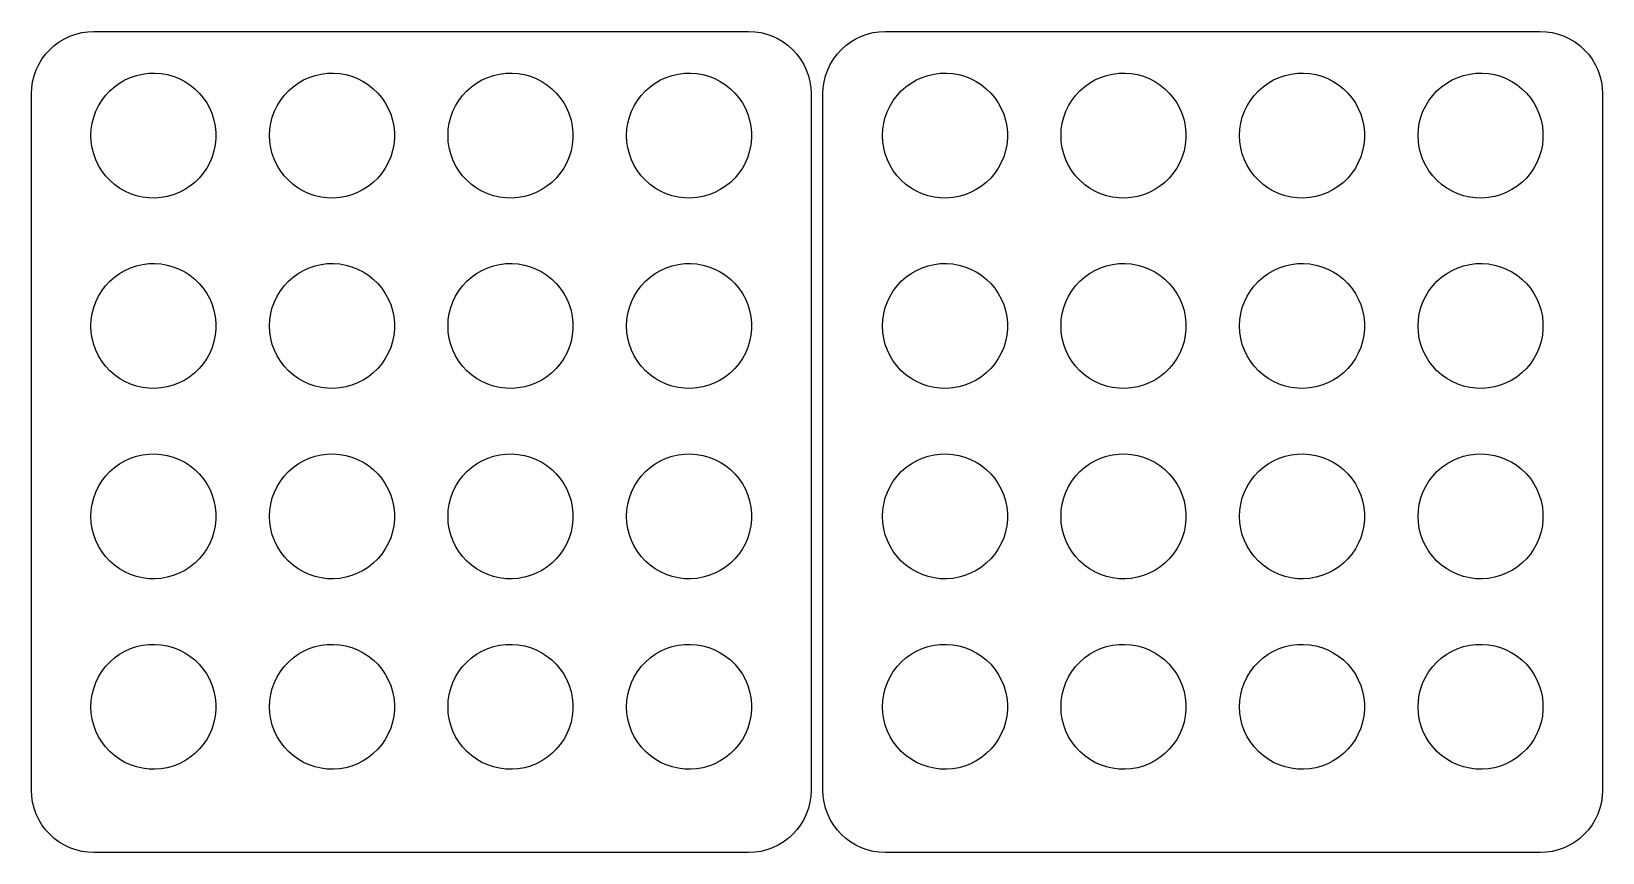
# Model space of a CAD drawing. Extents: x -199 to 199, y -34 to 34.
# Drawn here: x -132.5 to -0.5, y -34.5 to 34.5 of the extents above; entities that cross this region are included whole.
import ezdxf

# ---------------------------------------------------------------- set-up
doc = ezdxf.new("R2010")
doc.units = 0
doc.layers.get('0').update_dxf_attribs({"lineweight": 25, "true_color": 0xffffff})

msp = doc.modelspace()

# ---------------------------------------------------------------- linework, layer by layer
for points in [[(-132.5, 29.25614), (-132.47502, 29.76462), (-132.39942, 30.27429), (-132.27422, 30.77408), (-132.10065, 31.2592), (-131.88035, 31.72498), (-131.61546, 32.16692), (-131.30854, 32.58076), (-130.96252, 32.96252), (-130.58076, 33.30854), (-130.16691, 33.61547), (-129.72497, 33.88035), (-129.2592, 34.10065), (-128.77408, 34.27423), (-128.27428, 34.39942), (-127.76462, 34.47502), (-127.25614, 34.5), (-72.24386, 34.5), (-71.73538, 34.47502), (-71.22572, 34.39942), (-70.72592, 34.27423), (-70.2408, 34.10065), (-69.77503, 33.88035), (-69.33309, 33.61547), (-68.91924, 33.30854), (-68.53748, 32.96252), (-68.19146, 32.58076), (-67.88453, 32.16692), (-67.61965, 31.72498), (-67.39936, 31.2592), (-67.22577, 30.77408), (-67.10058, 30.27429), (-67.02498, 29.76462), (-67, 29.25614), (-67, -29.25614), (-67.02498, -29.76462), (-67.10058, -30.27428), (-67.22577, -30.77408), (-67.39936, -31.2592), (-67.61965, -31.72497), (-67.88453, -32.16691), (-68.19146, -32.58076), (-68.53748, -32.96252), (-68.91924, -33.30854), (-69.33309, -33.61547), (-69.77503, -33.88035), (-70.2408, -34.10064), (-70.72592, -34.27423), (-71.22572, -34.39942), (-71.73538, -34.47502), (-72.24386, -34.5), (-127.25614, -34.5), (-127.76462, -34.47502), (-128.27428, -34.39942), (-128.77408, -34.27423), (-129.2592, -34.10064), (-129.72497, -33.88035), (-130.16691, -33.61547), (-130.58076, -33.30854), (-130.96252, -32.96252), (-131.30854, -32.58076), (-131.61546, -32.16691), (-131.88035, -31.72498), (-132.10065, -31.2592), (-132.27422, -30.77408), (-132.39942, -30.27428), (-132.47502, -29.76462), (-132.5, -29.25614), (-132.5, 29.25614)], [(-66, -29.25614), (-66, 29.25614), (-65.97502, 29.76462), (-65.89942, 30.27429), (-65.77422, 30.77408), (-65.60065, 31.2592), (-65.38035, 31.72498), (-65.11546, 32.16692), (-64.80854, 32.58076), (-64.46252, 32.96252), (-64.08076, 33.30854), (-63.66691, 33.61547), (-63.22497, 33.88035), (-62.7592, 34.10065), (-62.27408, 34.27423), (-61.77428, 34.39942), (-61.26462, 34.47502), (-60.75614, 34.5), (-5.74386, 34.5), (-5.23538, 34.47502), (-4.72572, 34.39942), (-4.22592, 34.27423), (-3.7408, 34.10065), (-3.27503, 33.88035), (-2.83309, 33.61547), (-2.41924, 33.30854), (-2.03748, 32.96252), (-1.69146, 32.58076), (-1.38453, 32.16692), (-1.11965, 31.72498), (-0.89936, 31.2592), (-0.72577, 30.77408), (-0.60058, 30.27429), (-0.52498, 29.76462), (-0.5, 29.25614), (-0.5, -29.25614), (-0.52498, -29.76462), (-0.60058, -30.27428), (-0.72577, -30.77408), (-0.89936, -31.2592), (-1.11965, -31.72497), (-1.38453, -32.16691), (-1.69146, -32.58076), (-2.03748, -32.96252), (-2.41924, -33.30854), (-2.83309, -33.61547), (-3.27503, -33.88035), (-3.7408, -34.10064), (-4.22592, -34.27423), (-4.72572, -34.39942), (-5.23538, -34.47502), (-5.74386, -34.5), (-60.75614, -34.5), (-61.26462, -34.47502), (-61.77428, -34.39942), (-62.27408, -34.27423), (-62.7592, -34.10064), (-63.22497, -33.88035), (-63.66691, -33.61547), (-64.08076, -33.30854), (-64.46252, -32.96252), (-64.80854, -32.58076), (-65.11546, -32.16691), (-65.38035, -31.72498), (-65.60065, -31.2592), (-65.77422, -30.77408), (-65.89942, -30.27428), (-65.97502, -29.76462), (-66, -29.25614)], [(-127.26645, 27.29742), (-127.08748, 27.78914), (-126.8604, 28.26068), (-126.58749, 28.70727), (-126.27149, 29.12445), (-125.91557, 29.50803), (-125.52315, 29.85435), (-125.09824, 30.15986), (-124.64496, 30.42155), (-124.16792, 30.6368), (-123.67183, 30.80348), (-123.16161, 30.91993), (-122.64229, 30.98501), (-122.11914, 30.99806), (-121.59722, 30.95894), (-121.08187, 30.86807), (-120.57804, 30.72632), (-120.0908, 30.53509), (-119.62519, 30.29638), (-119.18549, 30.01239), (-118.77633, 29.6861), (-118.4017, 29.32068), (-118.0653, 28.91978), (-117.7705, 28.48739), (-117.52019, 28.02774), (-117.31689, 27.54546), (-117.16265, 27.04541), (-117.05894, 26.53239), (-117.00684, 26.01175), (-117.00684, 25.48825), (-117.05894, 24.96761), (-117.16265, 24.45459), (-117.31689, 23.95454), (-117.52019, 23.47226), (-117.7705, 23.01261), (-118.06533, 22.58017), (-118.4017, 22.17931), (-118.77638, 21.81386), (-119.18549, 21.48761), (-119.62512, 21.20365), (-120.09088, 20.96488), (-120.57801, 20.77369), (-121.08178, 20.63194), (-121.59722, 20.54105), (-122.11914, 20.50194), (-122.64229, 20.51499), (-123.16161, 20.58007), (-123.67183, 20.69652), (-124.168, 20.86323), (-124.64496, 21.07844), (-125.09817, 21.3401), (-125.52311, 21.64561), (-125.91552, 21.99192), (-126.27149, 22.37556), (-126.58752, 22.79277), (-126.86037, 23.23928), (-127.08748, 23.71086), (-127.26645, 24.20258), (-127.39559, 24.70976), (-127.4736, 25.22732), (-127.49969, 25.75), (-127.4736, 26.27268), (-127.3956, 26.79021), (-127.26645, 27.29742)], [(-109.16796, 20.86322), (-109.64499, 21.07847), (-110.09817, 21.3401), (-110.52311, 21.64561), (-110.91557, 21.99197), (-111.27149, 22.37555), (-111.58749, 22.79273), (-111.86037, 23.23928), (-112.08748, 23.71086), (-112.26645, 24.20258), (-112.39559, 24.70976), (-112.4736, 25.22732), (-112.49969, 25.75), (-112.4736, 26.27268), (-112.3956, 26.79021), (-112.26645, 27.29742), (-112.08748, 27.78914), (-111.8604, 28.26068), (-111.58749, 28.70727), (-111.27149, 29.12445), (-110.91553, 29.50808), (-110.52309, 29.85439), (-110.09824, 30.15986), (-109.64496, 30.42155), (-109.16792, 30.6368), (-108.67183, 30.80348), (-108.16163, 30.91993), (-107.64229, 30.98501), (-107.11913, 30.99806), (-106.59722, 30.95894), (-106.08187, 30.86807), (-105.57804, 30.72632), (-105.0908, 30.53509), (-104.62519, 30.29638), (-104.18549, 30.01239), (-103.77638, 29.68614), (-103.40169, 29.32068), (-103.0653, 28.91978), (-102.7705, 28.48739), (-102.52019, 28.02774), (-102.31689, 27.54546), (-102.16265, 27.04541), (-102.05894, 26.53239), (-102.00684, 26.01165), (-102.00684, 25.48835), (-102.05894, 24.96761), (-102.16265, 24.45459), (-102.31689, 23.95454), (-102.52019, 23.47226), (-102.7705, 23.01261), (-103.06533, 22.58017), (-103.40164, 22.17936), (-103.77638, 21.81386), (-104.18549, 21.48761), (-104.62512, 21.20365), (-105.09085, 20.96489), (-105.57804, 20.77368), (-106.08178, 20.63194), (-106.59722, 20.54105), (-107.11913, 20.50194), (-107.64229, 20.51499), (-108.16163, 20.58007), (-108.67183, 20.69652), (-109.16796, 20.86322)], [(-97.26645, 24.2026), (-97.39559, 24.70976), (-97.4736, 25.22732), (-97.49969, 25.75), (-97.4736, 26.27268), (-97.3956, 26.79021), (-97.26645, 27.29742), (-97.08748, 27.78914), (-96.8604, 28.26068), (-96.58749, 28.70727), (-96.27149, 29.12445), (-95.91557, 29.50803), (-95.52311, 29.85439), (-95.09821, 30.15987), (-94.64496, 30.42155), (-94.16792, 30.6368), (-93.67183, 30.80348), (-93.16161, 30.91993), (-92.64229, 30.98501), (-92.11914, 30.99806), (-91.59722, 30.95894), (-91.08187, 30.86807), (-90.57804, 30.72632), (-90.09077, 30.53508), (-89.62519, 30.29638), (-89.18549, 30.01239), (-88.77638, 29.68614), (-88.40174, 29.32073), (-88.0653, 28.91978), (-87.7705, 28.48739), (-87.52019, 28.02774), (-87.31689, 27.54546), (-87.16265, 27.04541), (-87.05895, 26.53248), (-87.00684, 26.01175), (-87.00684, 25.48825), (-87.05895, 24.96752), (-87.16265, 24.45459), (-87.31689, 23.95454), (-87.52019, 23.47226), (-87.7705, 23.01261), (-88.06533, 22.58017), (-88.40174, 22.17927), (-88.77638, 21.81386), (-89.18549, 21.48761), (-89.62512, 21.20365), (-90.09085, 20.96489), (-90.57804, 20.77368), (-91.08178, 20.63194), (-91.59722, 20.54105), (-92.11913, 20.50194), (-92.64229, 20.51499), (-93.16161, 20.58007), (-93.67183, 20.69652), (-94.16796, 20.86322), (-94.64496, 21.07844), (-95.09821, 21.34013), (-95.52311, 21.64561), (-95.91552, 21.99192), (-96.27149, 22.37556), (-96.58749, 22.79273), (-96.86037, 23.23928), (-97.08746, 23.71083), (-97.26645, 24.2026)], [(-79.168, 20.86323), (-79.64496, 21.07844), (-80.09817, 21.3401), (-80.52311, 21.64561), (-80.91552, 21.99192), (-81.27149, 22.37556), (-81.58749, 22.79273), (-81.86037, 23.23928), (-82.08748, 23.71086), (-82.26645, 24.20258), (-82.3956, 24.70978), (-82.4736, 25.22732), (-82.49969, 25.75), (-82.4736, 26.27268), (-82.3956, 26.79021), (-82.26645, 27.29742), (-82.08748, 27.78914), (-81.8604, 28.26068), (-81.58749, 28.70727), (-81.27149, 29.12445), (-80.91557, 29.50804), (-80.52316, 29.85435), (-80.09817, 30.1599), (-79.64496, 30.42155), (-79.16792, 30.6368), (-78.67183, 30.80348), (-78.16161, 30.91993), (-77.64229, 30.98501), (-77.11913, 30.99806), (-76.59722, 30.95894), (-76.08187, 30.86807), (-75.57804, 30.72632), (-75.09077, 30.53508), (-74.62519, 30.29638), (-74.18549, 30.01239), (-73.77638, 29.68614), (-73.40169, 29.32068), (-73.0653, 28.91978), (-72.7705, 28.48739), (-72.52019, 28.02774), (-72.31689, 27.54546), (-72.16265, 27.04541), (-72.05895, 26.53248), (-72.00684, 26.01175), (-72.00684, 25.48825), (-72.05895, 24.96752), (-72.16265, 24.45459), (-72.31689, 23.95454), (-72.52019, 23.47226), (-72.7705, 23.01261), (-73.06533, 22.58017), (-73.4017, 22.17931), (-73.77638, 21.81386), (-74.18549, 21.48761), (-74.62512, 21.20365), (-75.09085, 20.96489), (-75.57801, 20.77369), (-76.08178, 20.63194), (-76.59722, 20.54105), (-77.11913, 20.50194), (-77.64229, 20.51499), (-78.16161, 20.58007), (-78.67183, 20.69652), (-79.168, 20.86323)], [(-54.07801, 20.77369), (-54.58178, 20.63194), (-55.09722, 20.54105), (-55.61914, 20.50194), (-56.14229, 20.51499), (-56.66161, 20.58007), (-57.17183, 20.69652), (-57.668, 20.86323), (-58.14496, 21.07844), (-58.59817, 21.3401), (-59.02311, 21.64561), (-59.41552, 21.99192), (-59.77149, 22.37556), (-60.08752, 22.79277), (-60.36037, 23.23928), (-60.58748, 23.71086), (-60.76645, 24.20258), (-60.89559, 24.70976), (-60.9736, 25.22732), (-60.99969, 25.75), (-60.9736, 26.27268), (-60.8956, 26.79021), (-60.76645, 27.29742), (-60.58748, 27.78914), (-60.3604, 28.26068), (-60.08749, 28.70727), (-59.77149, 29.12445), (-59.41557, 29.50803), (-59.02315, 29.85435), (-58.59824, 30.15986), (-58.14496, 30.42155), (-57.66792, 30.6368), (-57.17183, 30.80348), (-56.66161, 30.91993), (-56.14229, 30.98501), (-55.61914, 30.99806), (-55.09722, 30.95894), (-54.58187, 30.86807), (-54.07804, 30.72632), (-53.5908, 30.53509), (-53.12519, 30.29638), (-52.68549, 30.01239), (-52.27633, 29.6861), (-51.9017, 29.32068), (-51.5653, 28.91978), (-51.2705, 28.48739), (-51.02019, 28.02774), (-50.81689, 27.54546), (-50.66265, 27.04541), (-50.55894, 26.53239), (-50.50684, 26.01175), (-50.50684, 25.48825), (-50.55894, 24.96761), (-50.66265, 24.45459), (-50.81689, 23.95454), (-51.02019, 23.47226), (-51.2705, 23.01261), (-51.56533, 22.58017), (-51.9017, 22.17931), (-52.27638, 21.81386), (-52.68549, 21.48761), (-53.12512, 21.20365), (-53.59088, 20.96488), (-54.07801, 20.77369)], [(-54.07801, 20.77369), (-54.58178, 20.63194), (-55.09722, 20.54105), (-55.61914, 20.50194), (-56.14229, 20.51499), (-56.66161, 20.58007), (-57.17183, 20.69652), (-57.668, 20.86323), (-58.14496, 21.07844), (-58.59817, 21.3401), (-59.02311, 21.64561), (-59.41552, 21.99192), (-59.77149, 22.37556), (-60.08752, 22.79277), (-60.36037, 23.23928), (-60.58748, 23.71086), (-60.76645, 24.20258), (-60.89559, 24.70976), (-60.9736, 25.22732), (-60.99969, 25.75), (-60.9736, 26.27268), (-60.8956, 26.79021), (-60.76645, 27.29742), (-60.58748, 27.78914), (-60.3604, 28.26068), (-60.08749, 28.70727), (-59.77149, 29.12445), (-59.41557, 29.50803), (-59.02315, 29.85435), (-58.59824, 30.15986), (-58.14496, 30.42155), (-57.66792, 30.6368), (-57.17183, 30.80348), (-56.66161, 30.91993), (-56.14229, 30.98501), (-55.61914, 30.99806), (-55.09722, 30.95894), (-54.58187, 30.86807), (-54.07804, 30.72632), (-53.5908, 30.53509), (-53.12519, 30.29638), (-52.68549, 30.01239), (-52.27633, 29.6861), (-51.9017, 29.32068), (-51.5653, 28.91978), (-51.2705, 28.48739), (-51.02019, 28.02774), (-50.81689, 27.54546), (-50.66265, 27.04541), (-50.55894, 26.53239), (-50.50684, 26.01175), (-50.50684, 25.48825), (-50.55894, 24.96761), (-50.66265, 24.45459), (-50.81689, 23.95454), (-51.02019, 23.47226), (-51.2705, 23.01261), (-51.56533, 22.58017), (-51.9017, 22.17931), (-52.27638, 21.81386), (-52.68549, 21.48761), (-53.12512, 21.20365), (-53.59088, 20.96488), (-54.07801, 20.77369)], [(-35.50684, 25.48835), (-35.55894, 24.96761), (-35.66265, 24.45459), (-35.81689, 23.95454), (-36.02019, 23.47226), (-36.2705, 23.01261), (-36.56533, 22.58017), (-36.90164, 22.17936), (-37.27638, 21.81386), (-37.68549, 21.48761), (-38.12512, 21.20365), (-38.59085, 20.96489), (-39.07804, 20.77368), (-39.58178, 20.63194), (-40.09722, 20.54105), (-40.61913, 20.50194), (-41.14229, 20.51499), (-41.66163, 20.58007), (-42.17183, 20.69652), (-42.66796, 20.86322), (-43.14499, 21.07847), (-43.59817, 21.3401), (-44.02311, 21.64561), (-44.41557, 21.99197), (-44.77149, 22.37555), (-45.08749, 22.79273), (-45.36037, 23.23928), (-45.58748, 23.71086), (-45.76645, 24.20258), (-45.89559, 24.70976), (-45.9736, 25.22732), (-45.99969, 25.75), (-45.9736, 26.27268), (-45.8956, 26.79021), (-45.76645, 27.29742), (-45.58748, 27.78914), (-45.3604, 28.26068), (-45.08749, 28.70727), (-44.77149, 29.12445), (-44.41553, 29.50808), (-44.02309, 29.85439), (-43.59824, 30.15986), (-43.14496, 30.42155), (-42.66792, 30.6368), (-42.17183, 30.80348), (-41.66163, 30.91993), (-41.14229, 30.98501), (-40.61913, 30.99806), (-40.09722, 30.95894), (-39.58187, 30.86807), (-39.07804, 30.72632), (-38.5908, 30.53509), (-38.12519, 30.29638), (-37.68549, 30.01239), (-37.27638, 29.68614), (-36.90169, 29.32068), (-36.5653, 28.91978), (-36.2705, 28.48739), (-36.02019, 28.02774), (-35.81689, 27.54546), (-35.66265, 27.04541), (-35.55894, 26.53239), (-35.50684, 26.01165), (-35.50684, 25.48835)], [(-24.58178, 20.63194), (-25.09722, 20.54105), (-25.61913, 20.50194), (-26.14229, 20.51499), (-26.66161, 20.58007), (-27.17183, 20.69652), (-27.66796, 20.86322), (-28.14496, 21.07844), (-28.59821, 21.34013), (-29.02311, 21.64561), (-29.41552, 21.99192), (-29.77149, 22.37556), (-30.08749, 22.79273), (-30.36037, 23.23928), (-30.58746, 23.71083), (-30.76645, 24.2026), (-30.89559, 24.70976), (-30.9736, 25.22732), (-30.99969, 25.75), (-30.9736, 26.27268), (-30.8956, 26.79021), (-30.76645, 27.29742), (-30.58748, 27.78914), (-30.3604, 28.26068), (-30.08749, 28.70727), (-29.77149, 29.12445), (-29.41557, 29.50803), (-29.02311, 29.85439), (-28.59821, 30.15987), (-28.14496, 30.42155), (-27.66792, 30.6368), (-27.17183, 30.80348), (-26.66161, 30.91993), (-26.14229, 30.98501), (-25.61914, 30.99806), (-25.09722, 30.95894), (-24.58187, 30.86807), (-24.07804, 30.72632), (-23.59077, 30.53508), (-23.12519, 30.29638), (-22.68549, 30.01239), (-22.27638, 29.68614), (-21.90174, 29.32073), (-21.5653, 28.91978), (-21.2705, 28.48739), (-21.02019, 28.02774), (-20.81689, 27.54546), (-20.66265, 27.04541), (-20.55895, 26.53248), (-20.50684, 26.01175), (-20.50684, 25.48825), (-20.55895, 24.96752), (-20.66265, 24.45459), (-20.81689, 23.95454), (-21.02019, 23.47226), (-21.2705, 23.01261), (-21.56533, 22.58017), (-21.90174, 22.17927), (-22.27638, 21.81386), (-22.68549, 21.48761), (-23.12512, 21.20365), (-23.59085, 20.96489), (-24.07804, 20.77368), (-24.58178, 20.63194)], [(-15.58748, 23.71086), (-15.76645, 24.20258), (-15.8956, 24.70978), (-15.9736, 25.22732), (-15.99969, 25.75), (-15.9736, 26.27268), (-15.8956, 26.79021), (-15.76645, 27.29742), (-15.58748, 27.78914), (-15.3604, 28.26068), (-15.08749, 28.70727), (-14.77149, 29.12445), (-14.41557, 29.50804), (-14.02316, 29.85435), (-13.59817, 30.1599), (-13.14496, 30.42155), (-12.66792, 30.6368), (-12.17183, 30.80348), (-11.66161, 30.91993), (-11.14229, 30.98501), (-10.61913, 30.99806), (-10.09722, 30.95894), (-9.58187, 30.86807), (-9.07804, 30.72632), (-8.59077, 30.53508), (-8.12519, 30.29638), (-7.68549, 30.01239), (-7.27638, 29.68614), (-6.90169, 29.32068), (-6.5653, 28.91978), (-6.2705, 28.48739), (-6.02019, 28.02774), (-5.81689, 27.54546), (-5.66265, 27.04541), (-5.55895, 26.53248), (-5.50684, 26.01175), (-5.50684, 25.48825), (-5.55895, 24.96752), (-5.66265, 24.45459), (-5.81689, 23.95454), (-6.02019, 23.47226), (-6.2705, 23.01261), (-6.56533, 22.58017), (-6.9017, 22.17931), (-7.27638, 21.81386), (-7.68549, 21.48761), (-8.12512, 21.20365), (-8.59085, 20.96489), (-9.07801, 20.77369), (-9.58178, 20.63194), (-10.09722, 20.54105), (-10.61913, 20.50194), (-11.14229, 20.51499), (-11.66161, 20.58007), (-12.17183, 20.69652), (-12.668, 20.86323), (-13.14496, 21.07844), (-13.59817, 21.3401), (-14.02311, 21.64561), (-14.41552, 21.99192), (-14.77149, 22.37556), (-15.08749, 22.79273), (-15.36037, 23.23928), (-15.58748, 23.71086)], [(-123.67181, 14.80348), (-123.16161, 14.91993), (-122.64229, 14.98501), (-122.11914, 14.99806), (-121.59722, 14.95894), (-121.08178, 14.86806), (-120.57801, 14.72631), (-120.09088, 14.53512), (-119.62512, 14.29635), (-119.18549, 14.01239), (-118.77633, 13.6861), (-118.4017, 13.32068), (-118.0653, 12.91978), (-117.7705, 12.48739), (-117.52019, 12.02774), (-117.31689, 11.54546), (-117.16264, 11.04538), (-117.05894, 10.53237), (-117.00684, 10.01175), (-117.00684, 9.48825), (-117.05894, 8.96763), (-117.16264, 8.45462), (-117.31689, 7.95454), (-117.52019, 7.47226), (-117.7705, 7.01261), (-118.0653, 6.58022), (-118.4017, 6.17932), (-118.77633, 5.8139), (-119.18549, 5.48761), (-119.62512, 5.20365), (-120.09088, 4.96488), (-120.57801, 4.77369), (-121.08181, 4.63194), (-121.59722, 4.54105), (-122.11914, 4.50194), (-122.64229, 4.51499), (-123.16161, 4.58007), (-123.67183, 4.69652), (-124.168, 4.86323), (-124.64496, 5.07844), (-125.09817, 5.3401), (-125.52315, 5.64565), (-125.91552, 5.99192), (-126.27149, 6.37556), (-126.58749, 6.79273), (-126.8604, 7.23932), (-127.08748, 7.71086), (-127.26645, 8.20258), (-127.39559, 8.70976), (-127.4736, 9.22732), (-127.49969, 9.75), (-127.4736, 10.27269), (-127.39559, 10.79024), (-127.26645, 11.29742), (-127.08748, 11.78914), (-126.8604, 12.26068), (-126.58749, 12.70727), (-126.27149, 13.12444), (-125.91552, 13.50808), (-125.52315, 13.85435), (-125.09817, 14.1599), (-124.64496, 14.42156), (-124.168, 14.63677), (-123.67181, 14.80348)], [(-112.26645, 11.29742), (-112.08748, 11.78914), (-111.8604, 12.26068), (-111.58749, 12.70727), (-111.27149, 13.12445), (-110.91553, 13.50808), (-110.52315, 13.85435), (-110.09817, 14.1599), (-109.64499, 14.42153), (-109.16796, 14.63678), (-108.67181, 14.80348), (-108.16163, 14.91993), (-107.64229, 14.98501), (-107.11913, 14.99806), (-106.59722, 14.95894), (-106.08178, 14.86806), (-105.57804, 14.72632), (-105.09088, 14.53512), (-104.62512, 14.29635), (-104.18549, 14.01239), (-103.77638, 13.68614), (-103.40164, 13.32064), (-103.0653, 12.91979), (-102.7705, 12.48739), (-102.52019, 12.02774), (-102.31689, 11.54546), (-102.16264, 11.04538), (-102.05894, 10.53237), (-102.00684, 10.01165), (-102.00684, 9.48835), (-102.05894, 8.96763), (-102.16264, 8.45462), (-102.31689, 7.95454), (-102.52019, 7.47226), (-102.7705, 7.01261), (-103.0653, 6.58021), (-103.40164, 6.17936), (-103.77638, 5.81386), (-104.18549, 5.48761), (-104.62512, 5.20365), (-105.09088, 4.96488), (-105.57804, 4.77368), (-106.08181, 4.63194), (-106.59722, 4.54105), (-107.11913, 4.50194), (-107.64229, 4.51499), (-108.16163, 4.58007), (-108.67183, 4.69652), (-109.16796, 4.86322), (-109.64499, 5.07847), (-110.09817, 5.3401), (-110.52315, 5.64565), (-110.91553, 5.99192), (-111.27149, 6.37555), (-111.58749, 6.79273), (-111.8604, 7.23932), (-112.08748, 7.71086), (-112.26645, 8.20258), (-112.39559, 8.70976), (-112.4736, 9.22732), (-112.49969, 9.75), (-112.4736, 10.27269), (-112.39559, 10.79024), (-112.26645, 11.29742)], [(-94.16796, 14.63678), (-93.67183, 14.80348), (-93.16163, 14.91993), (-92.64229, 14.98501), (-92.11914, 14.99806), (-91.59722, 14.95894), (-91.08178, 14.86806), (-90.57804, 14.72632), (-90.09085, 14.53511), (-89.62512, 14.29635), (-89.18549, 14.01239), (-88.77638, 13.68614), (-88.40174, 13.32073), (-88.0653, 12.91978), (-87.7705, 12.48739), (-87.52019, 12.02774), (-87.31689, 11.54546), (-87.16264, 11.04538), (-87.05895, 10.53247), (-87.00684, 10.01175), (-87.00684, 9.48825), (-87.05895, 8.96753), (-87.16264, 8.45462), (-87.31689, 7.95454), (-87.52019, 7.47226), (-87.7705, 7.01261), (-88.0653, 6.58022), (-88.40174, 6.17927), (-88.77638, 5.81386), (-89.18549, 5.48761), (-89.62512, 5.20365), (-90.09085, 4.96489), (-90.57804, 4.77368), (-91.08181, 4.63194), (-91.59722, 4.54105), (-92.11913, 4.50194), (-92.64229, 4.51499), (-93.16161, 4.58007), (-93.67183, 4.69652), (-94.16796, 4.86322), (-94.64496, 5.07844), (-95.09821, 5.34013), (-95.52311, 5.64561), (-95.91552, 5.99192), (-96.27149, 6.37556), (-96.58749, 6.79273), (-96.8604, 7.23932), (-97.08746, 7.71083), (-97.26645, 8.2026), (-97.39559, 8.70976), (-97.4736, 9.22732), (-97.49969, 9.75), (-97.4736, 10.27269), (-97.39559, 10.79024), (-97.26645, 11.2974), (-97.08746, 11.78917), (-96.8604, 12.26068), (-96.58749, 12.70727), (-96.27149, 13.12444), (-95.91552, 13.50808), (-95.52311, 13.85439), (-95.09821, 14.15987), (-94.64496, 14.42156), (-94.16796, 14.63678)], [(-82.26645, 11.29742), (-82.08748, 11.78914), (-81.8604, 12.26068), (-81.58749, 12.70727), (-81.27149, 13.12444), (-80.91552, 13.50808), (-80.52311, 13.85439), (-80.09817, 14.1599), (-79.64496, 14.42156), (-79.168, 14.63677), (-78.67183, 14.80348), (-78.16163, 14.91993), (-77.64229, 14.98501), (-77.11913, 14.99806), (-76.59722, 14.95894), (-76.08178, 14.86806), (-75.57801, 14.72631), (-75.09085, 14.53511), (-74.62512, 14.29635), (-74.18549, 14.01239), (-73.77638, 13.68614), (-73.40174, 13.32073), (-73.0653, 12.91978), (-72.7705, 12.48739), (-72.52019, 12.02774), (-72.31689, 11.54546), (-72.16264, 11.04538), (-72.05895, 10.53247), (-72.00684, 10.01175), (-72.00684, 9.48825), (-72.05895, 8.96753), (-72.16264, 8.45462), (-72.31689, 7.95454), (-72.52019, 7.47226), (-72.7705, 7.01261), (-73.0653, 6.58022), (-73.40174, 6.17927), (-73.77638, 5.81386), (-74.18549, 5.48761), (-74.62512, 5.20365), (-75.09085, 4.96489), (-75.57801, 4.77369), (-76.08181, 4.63194), (-76.59722, 4.54105), (-77.11913, 4.50194), (-77.64229, 4.51499), (-78.16161, 4.58007), (-78.67183, 4.69652), (-79.168, 4.86323), (-79.64496, 5.07844), (-80.09817, 5.3401), (-80.52311, 5.64561), (-80.91552, 5.99192), (-81.27149, 6.37556), (-81.58749, 6.79273), (-81.8604, 7.23932), (-82.08748, 7.71086), (-82.26645, 8.20258), (-82.3956, 8.70978), (-82.4736, 9.22732), (-82.49969, 9.75), (-82.4736, 10.2727), (-82.3956, 10.79022), (-82.26645, 11.29742)], [(-50.66264, 11.04538), (-50.55894, 10.53237), (-50.50684, 10.01175), (-50.50684, 9.48825), (-50.55894, 8.96763), (-50.66264, 8.45462), (-50.81689, 7.95454), (-51.02019, 7.47226), (-51.2705, 7.01261), (-51.5653, 6.58022), (-51.9017, 6.17932), (-52.27633, 5.8139), (-52.68549, 5.48761), (-53.12512, 5.20365), (-53.59088, 4.96488), (-54.07801, 4.77369), (-54.58181, 4.63194), (-55.09722, 4.54105), (-55.61914, 4.50194), (-56.14229, 4.51499), (-56.66161, 4.58007), (-57.17183, 4.69652), (-57.668, 4.86323), (-58.14496, 5.07844), (-58.59817, 5.3401), (-59.02315, 5.64565), (-59.41552, 5.99192), (-59.77149, 6.37556), (-60.08749, 6.79273), (-60.3604, 7.23932), (-60.58748, 7.71086), (-60.76645, 8.20258), (-60.89559, 8.70976), (-60.9736, 9.22732), (-60.99969, 9.75), (-60.9736, 10.27269), (-60.89559, 10.79024), (-60.76645, 11.29742), (-60.58748, 11.78914), (-60.3604, 12.26068), (-60.08749, 12.70727), (-59.77149, 13.12444), (-59.41552, 13.50808), (-59.02315, 13.85435), (-58.59817, 14.1599), (-58.14496, 14.42156), (-57.668, 14.63677), (-57.17181, 14.80348), (-56.66161, 14.91993), (-56.14229, 14.98501), (-55.61914, 14.99806), (-55.09722, 14.95894), (-54.58178, 14.86806), (-54.07801, 14.72631), (-53.59088, 14.53512), (-53.12512, 14.29635), (-52.68549, 14.01239), (-52.27633, 13.6861), (-51.9017, 13.32068), (-51.5653, 12.91978), (-51.2705, 12.48739), (-51.02019, 12.02774), (-50.81689, 11.54546), (-50.66264, 11.04538)], [(-39.07804, 14.72632), (-38.59088, 14.53512), (-38.12512, 14.29635), (-37.68549, 14.01239), (-37.27638, 13.68614), (-36.90164, 13.32064), (-36.5653, 12.91979), (-36.2705, 12.48739), (-36.02019, 12.02774), (-35.81689, 11.54546), (-35.66264, 11.04538), (-35.55894, 10.53237), (-35.50684, 10.01165), (-35.50684, 9.48835), (-35.55894, 8.96763), (-35.66264, 8.45462), (-35.81689, 7.95454), (-36.02019, 7.47226), (-36.2705, 7.01261), (-36.5653, 6.58021), (-36.90164, 6.17936), (-37.27638, 5.81386), (-37.68549, 5.48761), (-38.12512, 5.20365), (-38.59088, 4.96488), (-39.07804, 4.77368), (-39.58181, 4.63194), (-40.09722, 4.54105), (-40.61913, 4.50194), (-41.14229, 4.51499), (-41.66163, 4.58007), (-42.17183, 4.69652), (-42.66796, 4.86322), (-43.14499, 5.07847), (-43.59817, 5.3401), (-44.02315, 5.64565), (-44.41553, 5.99192), (-44.77149, 6.37555), (-45.08749, 6.79273), (-45.3604, 7.23932), (-45.58748, 7.71086), (-45.76645, 8.20258), (-45.89559, 8.70976), (-45.9736, 9.22732), (-45.99969, 9.75), (-45.9736, 10.27269), (-45.89559, 10.79024), (-45.76645, 11.29742), (-45.58748, 11.78914), (-45.3604, 12.26068), (-45.08749, 12.70727), (-44.77149, 13.12445), (-44.41553, 13.50808), (-44.02315, 13.85435), (-43.59817, 14.1599), (-43.14499, 14.42153), (-42.66796, 14.63678), (-42.17181, 14.80348), (-41.66163, 14.91993), (-41.14229, 14.98501), (-40.61913, 14.99806), (-40.09722, 14.95894), (-39.58178, 14.86806), (-39.07804, 14.72632)], [(-20.81689, 7.95454), (-21.02019, 7.47226), (-21.2705, 7.01261), (-21.5653, 6.58022), (-21.90174, 6.17927), (-22.27638, 5.81386), (-22.68549, 5.48761), (-23.12512, 5.20365), (-23.59085, 4.96489), (-24.07804, 4.77368), (-24.58181, 4.63194), (-25.09722, 4.54105), (-25.61913, 4.50194), (-26.14229, 4.51499), (-26.66161, 4.58007), (-27.17183, 4.69652), (-27.66796, 4.86322), (-28.14496, 5.07844), (-28.59821, 5.34013), (-29.02311, 5.64561), (-29.41552, 5.99192), (-29.77149, 6.37556), (-30.08749, 6.79273), (-30.3604, 7.23932), (-30.58746, 7.71083), (-30.76645, 8.2026), (-30.89559, 8.70976), (-30.9736, 9.22732), (-30.99969, 9.75), (-30.9736, 10.27269), (-30.89559, 10.79024), (-30.76645, 11.2974), (-30.58746, 11.78917), (-30.3604, 12.26068), (-30.08749, 12.70727), (-29.77149, 13.12444), (-29.41552, 13.50808), (-29.02311, 13.85439), (-28.59821, 14.15987), (-28.14496, 14.42156), (-27.66796, 14.63678), (-27.17183, 14.80348), (-26.66163, 14.91993), (-26.14229, 14.98501), (-25.61914, 14.99806), (-25.09722, 14.95894), (-24.58178, 14.86806), (-24.07804, 14.72632), (-23.59085, 14.53511), (-23.12512, 14.29635), (-22.68549, 14.01239), (-22.27638, 13.68614), (-21.90174, 13.32073), (-21.5653, 12.91978), (-21.2705, 12.48739), (-21.02019, 12.02774), (-20.81689, 11.54546), (-20.66264, 11.04538), (-20.55895, 10.53247), (-20.50684, 10.01175), (-20.50684, 9.48825), (-20.55895, 8.96753), (-20.66264, 8.45462), (-20.81689, 7.95454)], [(-11.14229, 4.51499), (-11.66161, 4.58007), (-12.17183, 4.69652), (-12.668, 4.86323), (-13.14496, 5.07844), (-13.59817, 5.3401), (-14.02311, 5.64561), (-14.41552, 5.99192), (-14.77149, 6.37556), (-15.08749, 6.79273), (-15.3604, 7.23932), (-15.58748, 7.71086), (-15.76645, 8.20258), (-15.8956, 8.70978), (-15.9736, 9.22732), (-15.99969, 9.75), (-15.9736, 10.2727), (-15.8956, 10.79022), (-15.76645, 11.29742), (-15.58748, 11.78914), (-15.3604, 12.26068), (-15.08749, 12.70727), (-14.77149, 13.12444), (-14.41552, 13.50808), (-14.02311, 13.85439), (-13.59817, 14.1599), (-13.14496, 14.42156), (-12.668, 14.63677), (-12.17183, 14.80348), (-11.66163, 14.91993), (-11.14229, 14.98501), (-10.61913, 14.99806), (-10.09722, 14.95894), (-9.58178, 14.86806), (-9.07801, 14.72631), (-8.59085, 14.53511), (-8.12512, 14.29635), (-7.68549, 14.01239), (-7.27638, 13.68614), (-6.90174, 13.32073), (-6.5653, 12.91978), (-6.2705, 12.48739), (-6.02019, 12.02774), (-5.81689, 11.54546), (-5.66264, 11.04538), (-5.55895, 10.53247), (-5.50684, 10.01175), (-5.50684, 9.48825), (-5.55895, 8.96753), (-5.66264, 8.45462), (-5.81689, 7.95454), (-6.02019, 7.47226), (-6.2705, 7.01261), (-6.5653, 6.58022), (-6.90174, 6.17927), (-7.27638, 5.81386), (-7.68549, 5.48761), (-8.12512, 5.20365), (-8.59085, 4.96489), (-9.07801, 4.77369), (-9.58181, 4.63194), (-10.09722, 4.54105), (-10.61913, 4.50194), (-11.14229, 4.51499)], [(-117.16264, -7.54538), (-117.31689, -8.04546), (-117.52019, -8.52774), (-117.7705, -8.98739), (-118.06533, -9.41983), (-118.4017, -9.82068), (-118.77638, -10.18614), (-119.18549, -10.51239), (-119.62519, -10.79638), (-120.0908, -11.03509), (-120.57801, -11.22631), (-121.0818, -11.36806), (-121.59722, -11.45894), (-122.11914, -11.49806), (-122.64229, -11.48501), (-123.16161, -11.41993), (-123.67183, -11.30348), (-124.168, -11.13677), (-124.64496, -10.92156), (-125.09817, -10.6599), (-125.52315, -10.35435), (-125.91552, -10.00808), (-126.27149, -9.62444), (-126.58749, -9.20727), (-126.8604, -8.76068), (-127.08748, -8.28914), (-127.26645, -7.7974), (-127.3956, -7.29022), (-127.4736, -6.77268), (-127.49969, -6.25), (-127.4736, -5.72732), (-127.3956, -5.20978), (-127.26645, -4.7026), (-127.08748, -4.21086), (-126.8604, -3.73932), (-126.58749, -3.29273), (-126.27149, -2.87556), (-125.91552, -2.49192), (-125.52311, -2.14561), (-125.09817, -1.8401), (-124.64496, -1.57844), (-124.168, -1.36323), (-123.67183, -1.19652), (-123.16161, -1.08007), (-122.64229, -1.01499), (-122.11914, -1.00194), (-121.59722, -1.04105), (-121.08187, -1.13193), (-120.57804, -1.27368), (-120.09088, -1.46488), (-119.62512, -1.70365), (-119.18549, -1.98761), (-118.77638, -2.31386), (-118.4017, -2.67932), (-118.0653, -3.08022), (-117.7705, -3.51261), (-117.52019, -3.97226), (-117.31689, -4.45454), (-117.16264, -4.95462), (-117.05894, -5.46761), (-117.00684, -5.98825), (-117.00684, -6.51175), (-117.05894, -7.03239), (-117.16264, -7.54538)], [(-105.57804, -11.22632), (-106.08178, -11.36806), (-106.59722, -11.45894), (-107.11913, -11.49806), (-107.64229, -11.48501), (-108.16163, -11.41993), (-108.67183, -11.30348), (-109.16796, -11.13678), (-109.64499, -10.92153), (-110.09817, -10.6599), (-110.52315, -10.35435), (-110.91557, -10.00803), (-111.27149, -9.62445), (-111.58749, -9.20727), (-111.8604, -8.76068), (-112.08748, -8.28914), (-112.26645, -7.7974), (-112.3956, -7.29022), (-112.4736, -6.77268), (-112.49969, -6.25), (-112.4736, -5.72732), (-112.3956, -5.20978), (-112.26645, -4.7026), (-112.08748, -4.21086), (-111.8604, -3.73932), (-111.58749, -3.29273), (-111.27149, -2.87555), (-110.91557, -2.49197), (-110.52311, -2.14561), (-110.09817, -1.8401), (-109.64499, -1.57847), (-109.16796, -1.36322), (-108.67183, -1.19652), (-108.16163, -1.08007), (-107.64229, -1.01499), (-107.11913, -1.00194), (-106.59722, -1.04105), (-106.08187, -1.13193), (-105.57804, -1.27368), (-105.09085, -1.46489), (-104.62512, -1.70365), (-104.18549, -1.98761), (-103.77638, -2.31386), (-103.40169, -2.67932), (-103.0653, -3.08022), (-102.7705, -3.51261), (-102.52019, -3.97226), (-102.31689, -4.45454), (-102.16264, -4.95462), (-102.05894, -5.46761), (-102.00684, -5.98835), (-102.00684, -6.51165), (-102.05894, -7.03239), (-102.16264, -7.54538), (-102.31689, -8.04546), (-102.52019, -8.52774), (-102.7705, -8.98739), (-103.06533, -9.41983), (-103.40169, -9.82068), (-103.77638, -10.18614), (-104.18549, -10.51239), (-104.62519, -10.79638), (-105.0908, -11.03509), (-105.57804, -11.22632)], [(-87.31689, -4.45454), (-87.16264, -4.95462), (-87.05895, -5.46752), (-87.00684, -5.98825), (-87.00684, -6.51175), (-87.05895, -7.03248), (-87.16264, -7.54538), (-87.31689, -8.04546), (-87.52019, -8.52774), (-87.7705, -8.98739), (-88.0653, -9.41978), (-88.4017, -9.82068), (-88.77638, -10.18614), (-89.18549, -10.51239), (-89.62519, -10.79638), (-90.09085, -11.03511), (-90.57804, -11.22632), (-91.0818, -11.36806), (-91.59722, -11.45894), (-92.11914, -11.49806), (-92.64229, -11.48501), (-93.16161, -11.41993), (-93.67183, -11.30348), (-94.16796, -11.13678), (-94.64496, -10.92156), (-95.09821, -10.65987), (-95.52311, -10.35439), (-95.91552, -10.00808), (-96.27149, -9.62444), (-96.58749, -9.20727), (-96.8604, -8.76068), (-97.08748, -8.28914), (-97.26645, -7.7974), (-97.39559, -7.29024), (-97.4736, -6.77268), (-97.49969, -6.25), (-97.4736, -5.72732), (-97.39559, -5.20976), (-97.26645, -4.7026), (-97.08748, -4.21086), (-96.8604, -3.73932), (-96.58749, -3.29273), (-96.27149, -2.87556), (-95.91552, -2.49192), (-95.52311, -2.14561), (-95.09821, -1.84013), (-94.64496, -1.57844), (-94.16796, -1.36322), (-93.67183, -1.19652), (-93.16161, -1.08007), (-92.64229, -1.01499), (-92.11913, -1.00194), (-91.59724, -1.04105), (-91.08187, -1.13193), (-90.57804, -1.27368), (-90.09085, -1.46489), (-89.62512, -1.70365), (-89.18549, -1.98761), (-88.77638, -2.31386), (-88.4017, -2.67932), (-88.0653, -3.08022), (-87.7705, -3.51261), (-87.52019, -3.97226), (-87.31689, -4.45454)], [(-77.64229, -1.01499), (-77.11913, -1.00194), (-76.59722, -1.04105), (-76.08187, -1.13193), (-75.57804, -1.27368), (-75.09085, -1.46489), (-74.62512, -1.70365), (-74.18549, -1.98761), (-73.77638, -2.31386), (-73.40169, -2.67932), (-73.0653, -3.08022), (-72.7705, -3.51261), (-72.52019, -3.97226), (-72.31689, -4.45454), (-72.16264, -4.95462), (-72.05895, -5.46752), (-72.00684, -5.98825), (-72.00684, -6.51175), (-72.05895, -7.03248), (-72.16264, -7.54538), (-72.31689, -8.04546), (-72.52019, -8.52774), (-72.7705, -8.98739), (-73.06533, -9.41983), (-73.40174, -9.82073), (-73.77638, -10.18614), (-74.18549, -10.51239), (-74.62519, -10.79638), (-75.09085, -11.03511), (-75.57801, -11.22631), (-76.0818, -11.36806), (-76.59722, -11.45894), (-77.11913, -11.49806), (-77.64229, -11.48501), (-78.16161, -11.41993), (-78.67183, -11.30348), (-79.168, -11.13677), (-79.64496, -10.92156), (-80.09817, -10.6599), (-80.52311, -10.35439), (-80.91552, -10.00808), (-81.27149, -9.62444), (-81.58749, -9.20727), (-81.8604, -8.76068), (-82.08748, -8.28914), (-82.26645, -7.7974), (-82.3956, -7.29022), (-82.4736, -6.77268), (-82.49969, -6.25), (-82.4736, -5.72732), (-82.3956, -5.20978), (-82.26645, -4.7026), (-82.08748, -4.21086), (-81.8604, -3.73932), (-81.58749, -3.29273), (-81.27149, -2.87556), (-80.91552, -2.49192), (-80.52311, -2.14561), (-80.09817, -1.8401), (-79.64496, -1.57844), (-79.168, -1.36323), (-78.67183, -1.19652), (-78.16161, -1.08007), (-77.64229, -1.01499)], [(-57.17183, -11.30348), (-57.668, -11.13677), (-58.14496, -10.92156), (-58.59817, -10.6599), (-59.02315, -10.35435), (-59.41552, -10.00808), (-59.77149, -9.62444), (-60.08749, -9.20727), (-60.3604, -8.76068), (-60.58748, -8.28914), (-60.76645, -7.7974), (-60.8956, -7.29022), (-60.9736, -6.77268), (-60.99969, -6.25), (-60.9736, -5.72732), (-60.8956, -5.20978), (-60.76645, -4.7026), (-60.58748, -4.21086), (-60.3604, -3.73932), (-60.08749, -3.29273), (-59.77149, -2.87556), (-59.41552, -2.49192), (-59.02311, -2.14561), (-58.59817, -1.8401), (-58.14496, -1.57844), (-57.668, -1.36323), (-57.17183, -1.19652), (-56.66161, -1.08007), (-56.14229, -1.01499), (-55.61914, -1.00194), (-55.09722, -1.04105), (-54.58187, -1.13193), (-54.07804, -1.27368), (-53.59088, -1.46488), (-53.12512, -1.70365), (-52.68549, -1.98761), (-52.27638, -2.31386), (-51.9017, -2.67932), (-51.5653, -3.08022), (-51.2705, -3.51261), (-51.02019, -3.97226), (-50.81689, -4.45454), (-50.66264, -4.95462), (-50.55894, -5.46761), (-50.50684, -5.98825), (-50.50684, -6.51175), (-50.55894, -7.03239), (-50.66264, -7.54538), (-50.81689, -8.04546), (-51.02019, -8.52774), (-51.2705, -8.98739), (-51.56533, -9.41983), (-51.9017, -9.82068), (-52.27638, -10.18614), (-52.68549, -10.51239), (-53.12519, -10.79638), (-53.5908, -11.03509), (-54.07801, -11.22631), (-54.5818, -11.36806), (-55.09722, -11.45894), (-55.61914, -11.49806), (-56.14229, -11.48501), (-56.66161, -11.41993), (-57.17183, -11.30348)], [(-45.76645, -7.7974), (-45.8956, -7.29022), (-45.9736, -6.77268), (-45.99969, -6.25), (-45.9736, -5.72732), (-45.8956, -5.20978), (-45.76645, -4.7026), (-45.58748, -4.21086), (-45.3604, -3.73932), (-45.08749, -3.29273), (-44.77149, -2.87555), (-44.41557, -2.49197), (-44.02311, -2.14561), (-43.59817, -1.8401), (-43.14499, -1.57847), (-42.66796, -1.36322), (-42.17183, -1.19652), (-41.66163, -1.08007), (-41.14229, -1.01499), (-40.61913, -1.00194), (-40.09722, -1.04105), (-39.58187, -1.13193), (-39.07804, -1.27368), (-38.59085, -1.46489), (-38.12512, -1.70365), (-37.68549, -1.98761), (-37.27638, -2.31386), (-36.90169, -2.67932), (-36.5653, -3.08022), (-36.2705, -3.51261), (-36.02019, -3.97226), (-35.81689, -4.45454), (-35.66264, -4.95462), (-35.55894, -5.46761), (-35.50684, -5.98835), (-35.50684, -6.51165), (-35.55894, -7.03239), (-35.66264, -7.54538), (-35.81689, -8.04546), (-36.02019, -8.52774), (-36.2705, -8.98739), (-36.56533, -9.41983), (-36.90169, -9.82068), (-37.27638, -10.18614), (-37.68549, -10.51239), (-38.12519, -10.79638), (-38.5908, -11.03509), (-39.07804, -11.22632), (-39.58178, -11.36806), (-40.09722, -11.45894), (-40.61913, -11.49806), (-41.14229, -11.48501), (-41.66163, -11.41993), (-42.17183, -11.30348), (-42.66796, -11.13678), (-43.14499, -10.92153), (-43.59817, -10.6599), (-44.02315, -10.35435), (-44.41557, -10.00803), (-44.77149, -9.62445), (-45.08749, -9.20727), (-45.3604, -8.76068), (-45.58748, -8.28914), (-45.76645, -7.7974)], [(-27.66796, -11.13678), (-28.14496, -10.92156), (-28.59821, -10.65987), (-29.02311, -10.35439), (-29.41552, -10.00808), (-29.77149, -9.62444), (-30.08749, -9.20727), (-30.3604, -8.76068), (-30.58748, -8.28914), (-30.76645, -7.7974), (-30.89559, -7.29024), (-30.9736, -6.77268), (-30.99969, -6.25), (-30.9736, -5.72732), (-30.89559, -5.20976), (-30.76645, -4.7026), (-30.58748, -4.21086), (-30.3604, -3.73932), (-30.08749, -3.29273), (-29.77149, -2.87556), (-29.41552, -2.49192), (-29.02311, -2.14561), (-28.59821, -1.84013), (-28.14496, -1.57844), (-27.66796, -1.36322), (-27.17183, -1.19652), (-26.66161, -1.08007), (-26.14229, -1.01499), (-25.61913, -1.00194), (-25.09724, -1.04105), (-24.58187, -1.13193), (-24.07804, -1.27368), (-23.59085, -1.46489), (-23.12512, -1.70365), (-22.68549, -1.98761), (-22.27638, -2.31386), (-21.9017, -2.67932), (-21.5653, -3.08022), (-21.2705, -3.51261), (-21.02019, -3.97226), (-20.81689, -4.45454), (-20.66264, -4.95462), (-20.55895, -5.46752), (-20.50684, -5.98825), (-20.50684, -6.51175), (-20.55895, -7.03248), (-20.66264, -7.54538), (-20.81689, -8.04546), (-21.02019, -8.52774), (-21.2705, -8.98739), (-21.5653, -9.41978), (-21.9017, -9.82068), (-22.27638, -10.18614), (-22.68549, -10.51239), (-23.12519, -10.79638), (-23.59085, -11.03511), (-24.07804, -11.22632), (-24.5818, -11.36806), (-25.09722, -11.45894), (-25.61914, -11.49806), (-26.14229, -11.48501), (-26.66161, -11.41993), (-27.17183, -11.30348), (-27.66796, -11.13678)], [(-15.76645, -7.7974), (-15.8956, -7.29022), (-15.9736, -6.77268), (-15.99969, -6.25), (-15.9736, -5.72732), (-15.8956, -5.20978), (-15.76645, -4.7026), (-15.58748, -4.21086), (-15.3604, -3.73932), (-15.08749, -3.29273), (-14.77149, -2.87556), (-14.41552, -2.49192), (-14.02311, -2.14561), (-13.59817, -1.8401), (-13.14496, -1.57844), (-12.668, -1.36323), (-12.17183, -1.19652), (-11.66161, -1.08007), (-11.14229, -1.01499), (-10.61913, -1.00194), (-10.09722, -1.04105), (-9.58187, -1.13193), (-9.07804, -1.27368), (-8.59085, -1.46489), (-8.12512, -1.70365), (-7.68549, -1.98761), (-7.27638, -2.31386), (-6.90169, -2.67932), (-6.5653, -3.08022), (-6.2705, -3.51261), (-6.02019, -3.97226), (-5.81689, -4.45454), (-5.66264, -4.95462), (-5.55895, -5.46752), (-5.50684, -5.98825), (-5.50684, -6.51175), (-5.55895, -7.03248), (-5.66264, -7.54538), (-5.81689, -8.04546), (-6.02019, -8.52774), (-6.2705, -8.98739), (-6.56533, -9.41983), (-6.90174, -9.82073), (-7.27638, -10.18614), (-7.68549, -10.51239), (-8.12519, -10.79638), (-8.59085, -11.03511), (-9.07801, -11.22631), (-9.5818, -11.36806), (-10.09722, -11.45894), (-10.61913, -11.49806), (-11.14229, -11.48501), (-11.66161, -11.41993), (-12.17183, -11.30348), (-12.668, -11.13677), (-13.14496, -10.92156), (-13.59817, -10.6599), (-14.02311, -10.35439), (-14.41552, -10.00808), (-14.77149, -9.62444), (-15.08749, -9.20727), (-15.3604, -8.76068), (-15.58748, -8.28914), (-15.76645, -7.7974)], [(-120.57801, -17.27369), (-120.0908, -17.46491), (-119.62519, -17.70362), (-119.18549, -17.98761), (-118.77638, -18.31386), (-118.4017, -18.67932), (-118.06533, -19.08017), (-117.7705, -19.51261), (-117.52019, -19.97226), (-117.31689, -20.45454), (-117.16265, -20.95459), (-117.05894, -21.46761), (-117.00684, -21.98825), (-117.00684, -22.51175), (-117.05894, -23.03239), (-117.16265, -23.54541), (-117.31689, -24.04546), (-117.52019, -24.52774), (-117.7705, -24.98739), (-118.06533, -25.41983), (-118.4017, -25.82068), (-118.77638, -26.18614), (-119.18549, -26.51239), (-119.62519, -26.79638), (-120.0908, -27.03509), (-120.57801, -27.22631), (-121.08178, -27.36806), (-121.59722, -27.45894), (-122.11914, -27.49806), (-122.64229, -27.48501), (-123.16161, -27.41993), (-123.67183, -27.30348), (-124.16796, -27.13678), (-124.64496, -26.92156), (-125.09821, -26.65987), (-125.52311, -26.35439), (-125.91552, -26.00808), (-126.27149, -25.62444), (-126.58749, -25.20727), (-126.8604, -24.76068), (-127.08748, -24.28914), (-127.26645, -23.79742), (-127.3956, -23.29021), (-127.4736, -22.77268), (-127.49969, -22.25), (-127.4736, -21.72732), (-127.3956, -21.20979), (-127.26645, -20.70258), (-127.08748, -20.21086), (-126.8604, -19.73932), (-126.58749, -19.29273), (-126.27149, -18.87556), (-125.91552, -18.49192), (-125.52311, -18.14561), (-125.09821, -17.84013), (-124.64496, -17.57844), (-124.168, -17.36323), (-123.67183, -17.19652), (-123.16161, -17.08007), (-122.64229, -17.01499), (-122.11914, -17.00194), (-121.59722, -17.04106), (-121.08178, -17.13194), (-120.57801, -17.27369)], [(-120.57801, -17.27369), (-120.0908, -17.46491), (-119.62519, -17.70362), (-119.18549, -17.98761), (-118.77638, -18.31386), (-118.4017, -18.67932), (-118.06533, -19.08017), (-117.7705, -19.51261), (-117.52019, -19.97226), (-117.31689, -20.45454), (-117.16265, -20.95459), (-117.05894, -21.46761), (-117.00684, -21.98825), (-117.00684, -22.51175), (-117.05894, -23.03239), (-117.16265, -23.54541), (-117.31689, -24.04546), (-117.52019, -24.52774), (-117.7705, -24.98739), (-118.06533, -25.41983), (-118.4017, -25.82068), (-118.77638, -26.18614), (-119.18549, -26.51239), (-119.62519, -26.79638), (-120.0908, -27.03509), (-120.57801, -27.22631), (-121.08178, -27.36806), (-121.59722, -27.45894), (-122.11914, -27.49806), (-122.64229, -27.48501), (-123.16161, -27.41993), (-123.67183, -27.30348), (-124.16796, -27.13678), (-124.64496, -26.92156), (-125.09821, -26.65987), (-125.52311, -26.35439), (-125.91552, -26.00808), (-126.27149, -25.62444), (-126.58749, -25.20727), (-126.8604, -24.76068), (-127.08748, -24.28914), (-127.26645, -23.79742), (-127.3956, -23.29021), (-127.4736, -22.77268), (-127.49969, -22.25), (-127.4736, -21.72732), (-127.3956, -21.20979), (-127.26645, -20.70258), (-127.08748, -20.21086), (-126.8604, -19.73932), (-126.58749, -19.29273), (-126.27149, -18.87556), (-125.91552, -18.49192), (-125.52311, -18.14561), (-125.09821, -17.84013), (-124.64496, -17.57844), (-124.168, -17.36323), (-123.67183, -17.19652), (-123.16161, -17.08007), (-122.64229, -17.01499), (-122.11914, -17.00194), (-121.59722, -17.04106), (-121.08178, -17.13194), (-120.57801, -17.27369)], [(-102.00684, -21.98835), (-102.00684, -22.51165), (-102.05894, -23.03239), (-102.16265, -23.54541), (-102.31689, -24.04546), (-102.52019, -24.52774), (-102.7705, -24.98739), (-103.06533, -25.41983), (-103.40169, -25.82068), (-103.77638, -26.18614), (-104.18549, -26.51239), (-104.62519, -26.79638), (-105.0908, -27.03509), (-105.57804, -27.22632), (-106.08178, -27.36806), (-106.59722, -27.45894), (-107.11913, -27.49806), (-107.64229, -27.48501), (-108.16163, -27.41993), (-108.67183, -27.30348), (-109.16796, -27.13678), (-109.64499, -26.92153), (-110.09817, -26.6599), (-110.52311, -26.35439), (-110.91557, -26.00803), (-111.27149, -25.62445), (-111.58749, -25.20727), (-111.8604, -24.76068), (-112.08748, -24.28914), (-112.26645, -23.79742), (-112.3956, -23.29021), (-112.4736, -22.77268), (-112.49969, -22.25), (-112.4736, -21.72732), (-112.3956, -21.20979), (-112.26645, -20.70258), (-112.08748, -20.21086), (-111.8604, -19.73932), (-111.58749, -19.29273), (-111.27149, -18.87555), (-110.91557, -18.49197), (-110.52311, -18.14561), (-110.09817, -17.8401), (-109.64499, -17.57847), (-109.16796, -17.36322), (-108.67183, -17.19652), (-108.16163, -17.08007), (-107.64229, -17.01499), (-107.11913, -17.00194), (-106.59722, -17.04106), (-106.08178, -17.13194), (-105.57804, -17.27368), (-105.0908, -17.46491), (-104.62519, -17.70362), (-104.18549, -17.98761), (-103.77638, -18.31386), (-103.40169, -18.67932), (-103.06533, -19.08017), (-102.7705, -19.51261), (-102.52019, -19.97226), (-102.31689, -20.45454), (-102.16265, -20.95459), (-102.05894, -21.46761), (-102.00684, -21.98835)], [(-91.08178, -17.13194), (-90.57804, -17.27368), (-90.09085, -17.46489), (-89.62519, -17.70362), (-89.18549, -17.98761), (-88.77638, -18.31386), (-88.4017, -18.67932), (-88.06533, -19.08017), (-87.7705, -19.51261), (-87.52019, -19.97226), (-87.31689, -20.45454), (-87.16265, -20.95459), (-87.05895, -21.46752), (-87.00684, -21.98825), (-87.00684, -22.51175), (-87.05895, -23.03248), (-87.16265, -23.54541), (-87.31689, -24.04546), (-87.52019, -24.52774), (-87.7705, -24.98739), (-88.06533, -25.41983), (-88.4017, -25.82068), (-88.77638, -26.18614), (-89.18549, -26.51239), (-89.62519, -26.79638), (-90.09085, -27.03511), (-90.57804, -27.22632), (-91.08178, -27.36806), (-91.59722, -27.45894), (-92.11914, -27.49806), (-92.64229, -27.48501), (-93.16161, -27.41993), (-93.67183, -27.30348), (-94.16796, -27.13678), (-94.64496, -26.92156), (-95.09821, -26.65987), (-95.52311, -26.35439), (-95.91552, -26.00808), (-96.27149, -25.62444), (-96.58749, -25.20727), (-96.8604, -24.76068), (-97.08748, -24.28914), (-97.26645, -23.79742), (-97.39559, -23.29024), (-97.4736, -22.77268), (-97.49969, -22.25), (-97.4736, -21.72732), (-97.39559, -21.20976), (-97.26645, -20.70258), (-97.08748, -20.21086), (-96.8604, -19.73932), (-96.58749, -19.29273), (-96.27149, -18.87556), (-95.91552, -18.49192), (-95.52311, -18.14561), (-95.09821, -17.84013), (-94.64496, -17.57844), (-94.16796, -17.36322), (-93.67183, -17.19652), (-93.16161, -17.08007), (-92.64229, -17.01499), (-92.11913, -17.00194), (-91.59722, -17.04106), (-91.08178, -17.13194)], [(-82.08748, -20.21086), (-81.8604, -19.73932), (-81.58749, -19.29273), (-81.27149, -18.87556), (-80.91552, -18.49192), (-80.52311, -18.14561), (-80.09821, -17.84013), (-79.64496, -17.57844), (-79.16797, -17.36322), (-78.67183, -17.19652), (-78.16161, -17.08007), (-77.64229, -17.01499), (-77.11913, -17.00194), (-76.59722, -17.04106), (-76.08178, -17.13194), (-75.57801, -17.27369), (-75.09085, -17.46489), (-74.62519, -17.70362), (-74.18549, -17.98761), (-73.77638, -18.31386), (-73.40174, -18.67927), (-73.06533, -19.08017), (-72.7705, -19.51261), (-72.52019, -19.97226), (-72.31689, -20.45454), (-72.16265, -20.95459), (-72.05895, -21.46752), (-72.00684, -21.98825), (-72.00684, -22.51175), (-72.05895, -23.03248), (-72.16265, -23.54541), (-72.31689, -24.04546), (-72.52019, -24.52774), (-72.7705, -24.98739), (-73.06533, -25.41983), (-73.40174, -25.82073), (-73.77638, -26.18614), (-74.18549, -26.51239), (-74.62519, -26.79638), (-75.09085, -27.03511), (-75.57801, -27.22631), (-76.08178, -27.36806), (-76.59722, -27.45894), (-77.11913, -27.49806), (-77.64229, -27.48501), (-78.16161, -27.41993), (-78.67183, -27.30348), (-79.16793, -27.13679), (-79.64496, -26.92156), (-80.09821, -26.65987), (-80.52311, -26.35439), (-80.91552, -26.00808), (-81.27149, -25.62444), (-81.58749, -25.20727), (-81.8604, -24.76068), (-82.08748, -24.28914), (-82.26645, -23.79742), (-82.3956, -23.29021), (-82.4736, -22.77268), (-82.49969, -22.25), (-82.4736, -21.72732), (-82.3956, -21.20979), (-82.26645, -20.70258), (-82.08748, -20.21086)], [(-60.08749, -25.20727), (-60.3604, -24.76068), (-60.58748, -24.28914), (-60.76645, -23.79742), (-60.8956, -23.29021), (-60.9736, -22.77268), (-60.99969, -22.25), (-60.9736, -21.72732), (-60.8956, -21.20979), (-60.76645, -20.70258), (-60.58748, -20.21086), (-60.3604, -19.73932), (-60.08749, -19.29273), (-59.77149, -18.87556), (-59.41552, -18.49192), (-59.02311, -18.14561), (-58.59821, -17.84013), (-58.14496, -17.57844), (-57.668, -17.36323), (-57.17183, -17.19652), (-56.66161, -17.08007), (-56.14229, -17.01499), (-55.61914, -17.00194), (-55.09722, -17.04106), (-54.58178, -17.13194), (-54.07801, -17.27369), (-53.5908, -17.46491), (-53.12519, -17.70362), (-52.68549, -17.98761), (-52.27638, -18.31386), (-51.9017, -18.67932), (-51.56533, -19.08017), (-51.2705, -19.51261), (-51.02019, -19.97226), (-50.81689, -20.45454), (-50.66265, -20.95459), (-50.55894, -21.46761), (-50.50684, -21.98825), (-50.50684, -22.51175), (-50.55894, -23.03239), (-50.66265, -23.54541), (-50.81689, -24.04546), (-51.02019, -24.52774), (-51.2705, -24.98739), (-51.56533, -25.41983), (-51.9017, -25.82068), (-52.27638, -26.18614), (-52.68549, -26.51239), (-53.12519, -26.79638), (-53.5908, -27.03509), (-54.07801, -27.22631), (-54.58178, -27.36806), (-55.09722, -27.45894), (-55.61914, -27.49806), (-56.14229, -27.48501), (-56.66161, -27.41993), (-57.17183, -27.30348), (-57.66796, -27.13678), (-58.14496, -26.92156), (-58.59821, -26.65987), (-59.02311, -26.35439), (-59.41552, -26.00808), (-59.77149, -25.62444), (-60.08749, -25.20727)], [(-42.66796, -17.36322), (-42.17183, -17.19652), (-41.66163, -17.08007), (-41.14229, -17.01499), (-40.61913, -17.00194), (-40.09722, -17.04106), (-39.58178, -17.13194), (-39.07804, -17.27368), (-38.5908, -17.46491), (-38.12519, -17.70362), (-37.68549, -17.98761), (-37.27638, -18.31386), (-36.90169, -18.67932), (-36.56533, -19.08017), (-36.2705, -19.51261), (-36.02019, -19.97226), (-35.81689, -20.45454), (-35.66265, -20.95459), (-35.55894, -21.46761), (-35.50684, -21.98835), (-35.50684, -22.51165), (-35.55894, -23.03239), (-35.66265, -23.54541), (-35.81689, -24.04546), (-36.02019, -24.52774), (-36.2705, -24.98739), (-36.56533, -25.41983), (-36.90169, -25.82068), (-37.27638, -26.18614), (-37.68549, -26.51239), (-38.12519, -26.79638), (-38.5908, -27.03509), (-39.07804, -27.22632), (-39.58178, -27.36806), (-40.09722, -27.45894), (-40.61913, -27.49806), (-41.14229, -27.48501), (-41.66163, -27.41993), (-42.17183, -27.30348), (-42.66796, -27.13678), (-43.14499, -26.92153), (-43.59817, -26.6599), (-44.02311, -26.35439), (-44.41557, -26.00803), (-44.77149, -25.62445), (-45.08749, -25.20727), (-45.3604, -24.76068), (-45.58748, -24.28914), (-45.76645, -23.79742), (-45.8956, -23.29021), (-45.9736, -22.77268), (-45.99969, -22.25), (-45.9736, -21.72732), (-45.8956, -21.20979), (-45.76645, -20.70258), (-45.58748, -20.21086), (-45.3604, -19.73932), (-45.08749, -19.29273), (-44.77149, -18.87555), (-44.41557, -18.49197), (-44.02311, -18.14561), (-43.59817, -17.8401), (-43.14499, -17.57847), (-42.66796, -17.36322)], [(-30.76645, -20.70258), (-30.58748, -20.21086), (-30.3604, -19.73932), (-30.08749, -19.29273), (-29.77149, -18.87556), (-29.41552, -18.49192), (-29.02311, -18.14561), (-28.59821, -17.84013), (-28.14496, -17.57844), (-27.66796, -17.36322), (-27.17183, -17.19652), (-26.66161, -17.08007), (-26.14229, -17.01499), (-25.61913, -17.00194), (-25.09722, -17.04106), (-24.58178, -17.13194), (-24.07804, -17.27368), (-23.59085, -17.46489), (-23.12519, -17.70362), (-22.68549, -17.98761), (-22.27638, -18.31386), (-21.9017, -18.67932), (-21.56533, -19.08017), (-21.2705, -19.51261), (-21.02019, -19.97226), (-20.81689, -20.45454), (-20.66265, -20.95459), (-20.55895, -21.46752), (-20.50684, -21.98825), (-20.50684, -22.51175), (-20.55895, -23.03248), (-20.66265, -23.54541), (-20.81689, -24.04546), (-21.02019, -24.52774), (-21.2705, -24.98739), (-21.56533, -25.41983), (-21.9017, -25.82068), (-22.27638, -26.18614), (-22.68549, -26.51239), (-23.12519, -26.79638), (-23.59085, -27.03511), (-24.07804, -27.22632), (-24.58178, -27.36806), (-25.09722, -27.45894), (-25.61914, -27.49806), (-26.14229, -27.48501), (-26.66161, -27.41993), (-27.17183, -27.30348), (-27.66796, -27.13678), (-28.14496, -26.92156), (-28.59821, -26.65987), (-29.02311, -26.35439), (-29.41552, -26.00808), (-29.77149, -25.62444), (-30.08749, -25.20727), (-30.3604, -24.76068), (-30.58748, -24.28914), (-30.76645, -23.79742), (-30.89559, -23.29024), (-30.9736, -22.77268), (-30.99969, -22.25), (-30.9736, -21.72732), (-30.89559, -21.20976), (-30.76645, -20.70258)], [(-12.66797, -17.36322), (-12.17183, -17.19652), (-11.66161, -17.08007), (-11.14229, -17.01499), (-10.61913, -17.00194), (-10.09722, -17.04106), (-9.58178, -17.13194), (-9.07801, -17.27369), (-8.59085, -17.46489), (-8.12519, -17.70362), (-7.68549, -17.98761), (-7.27638, -18.31386), (-6.90174, -18.67927), (-6.56533, -19.08017), (-6.2705, -19.51261), (-6.02019, -19.97226), (-5.81689, -20.45454), (-5.66265, -20.95459), (-5.55895, -21.46752), (-5.50684, -21.98825), (-5.50684, -22.51175), (-5.55895, -23.03248), (-5.66265, -23.54541), (-5.81689, -24.04546), (-6.02019, -24.52774), (-6.2705, -24.98739), (-6.56533, -25.41983), (-6.90174, -25.82073), (-7.27638, -26.18614), (-7.68549, -26.51239), (-8.12519, -26.79638), (-8.59085, -27.03511), (-9.07801, -27.22631), (-9.58178, -27.36806), (-10.09722, -27.45894), (-10.61913, -27.49806), (-11.14229, -27.48501), (-11.66161, -27.41993), (-12.17183, -27.30348), (-12.66793, -27.13679), (-13.14496, -26.92156), (-13.59821, -26.65987), (-14.02311, -26.35439), (-14.41552, -26.00808), (-14.77149, -25.62444), (-15.08749, -25.20727), (-15.3604, -24.76068), (-15.58748, -24.28914), (-15.76645, -23.79742), (-15.8956, -23.29021), (-15.9736, -22.77268), (-15.99969, -22.25), (-15.9736, -21.72732), (-15.8956, -21.20979), (-15.76645, -20.70258), (-15.58748, -20.21086), (-15.3604, -19.73932), (-15.08749, -19.29273), (-14.77149, -18.87556), (-14.41552, -18.49192), (-14.02311, -18.14561), (-13.59821, -17.84013), (-13.14496, -17.57844), (-12.66797, -17.36322)]]:
    msp.add_lwpolyline(points)

doc.saveas('drawing.dxf')
